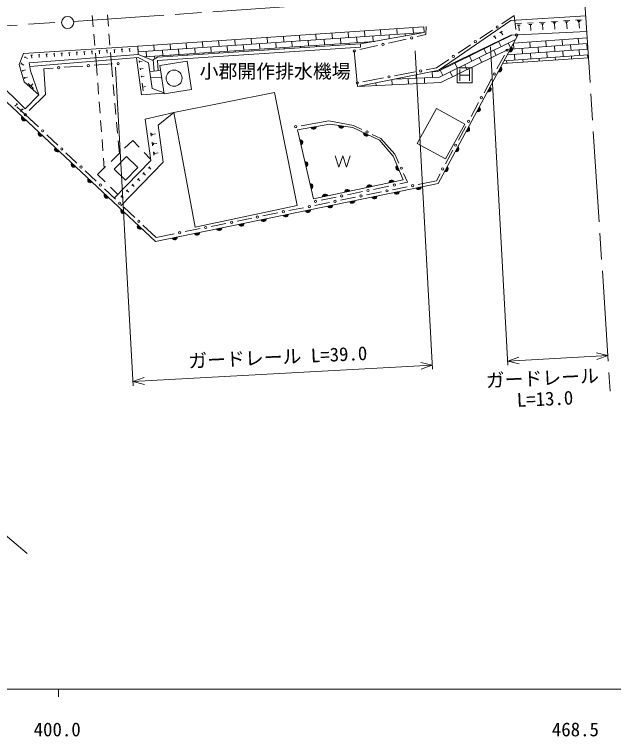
# Model space of a CAD drawing. Units: millimetres, scale not verified. Extents: x 40000 to 680000, y 20000 to 380000.
# Drawn here: x 462180 to 541555, y 198715 to 294396 of the extents above; entities that cross this region are included whole.
import ezdxf
from ezdxf.enums import TextEntityAlignment as Align

# ---------------------------------------------------------------- set-up
doc = ezdxf.new("R2010")
doc.units = ezdxf.units.MM
doc.header["$LTSCALE"] = 1000
doc.linetypes.add('CHAIN', pattern=[18.5, 12, -1.5, 3.5, -1.5])
for name, color, linetype, lineweight in [('M-BGD', 7, 'Continuous', 13), ('M-BMK', 2, 'CHAIN', 13), ('M-BMK-SRVR', 3, 'Continuous', 13), ('M-STR-HTXT', 7, 'Continuous', 13), ('M-STR-STR1', 1, 'Continuous', 13), ('M-TTL-BAND', 7, 'Continuous', 13)]:
    doc.layers.add(name, color=color, linetype=linetype, lineweight=lineweight)
doc.layers.add('M-BGD-HTXT', color=7, linetype='Continuous')
doc.styles.add('ＭＳ ゴシック', font='')
doc.styles.get('ＭＳ ゴシック').set_extended_font_data('MS Gothic')

msp = doc.modelspace()

# ---------------------------------------------------------------- linework, layer by layer
at = {"layer": 'M-BGD'}
for p, q in [((526761, 293168), (528386, 294266)), ((527948, 293593), (537861, 294215)), ((528386, 294266), (528599, 292419)), ((516708, 292788), (516687, 291720)), ((518465, 287052), (527948, 293593)), ((528594, 293132), (529355, 293180)), ((528796, 292954), (529176, 292978)), ((528986, 292966), (529034, 292205)), ((530144, 293229), (530923, 293278)), ((530351, 293047), (530741, 293071)), ((530546, 293059), (530595, 292280)), ((531712, 293328), (532510, 293378)), ((531924, 293141), (532323, 293166)), ((532124, 293153), (532174, 292355)), ((533299, 293428), (534116, 293479)), ((533510, 293338), (533918, 293364)), ((533619, 293243), (533823, 293255)), ((533721, 293249), (533772, 292432)), ((534905, 293528), (535741, 293581)), ((535121, 293437), (535539, 293463)), ((535232, 293339), (535441, 293352)), ((535336, 293346), (535389, 292510)), ((536530, 293630), (537385, 293684)), ((536750, 293537), (537178, 293564)), ((536864, 293437), (537078, 293450)), ((536971, 293443), (537024, 292588)), ((516416, 292761), (478510, 290206)), ((478553, 289457), (516444, 292012)), ((504252, 291941), (504302, 291193)), ((506397, 292086), (506448, 291338)), ((508542, 292231), (508593, 291482)), ((510687, 292375), (510738, 291627)), ((512833, 292520), (512883, 291771)), ((513956, 291844), (513976, 291545)), ((514978, 292664), (515028, 291916)), ((516101, 291988), (516105, 291923)), ((516445, 291983), (516416, 292761)), ((523860, 291209), (525518, 292329)), ((526478, 291971), (526791, 292187)), ((526635, 292079), (526904, 291689)), ((527964, 291653), (537996, 292134)), ((489236, 290929), (489287, 290181)), ((491381, 291074), (491432, 290325)), ((493526, 291218), (493577, 290470)), ((495671, 291363), (495722, 290615)), ((497817, 291508), (497867, 290759)), ((499962, 291652), (500012, 290904)), ((501085, 290976), (501135, 290228)), ((502107, 291797), (502157, 291048)), ((503230, 291121), (503280, 290372)), ((505375, 291265), (505425, 290517)), ((507520, 291410), (507571, 290662)), ((509665, 291555), (509716, 290806)), ((514060, 291123), (511731, 290593)), ((511810, 291699), (511846, 291168)), ((516687, 291720), (515522, 291455)), ((528081, 291659), (518294, 286841)), ((518465, 287052), (527964, 291653)), ((528553, 291055), (518484, 286099)), ((525667, 291412), (525873, 291554)), ((525770, 291483), (525948, 291225)), ((527281, 291265), (527259, 291311)), ((528306, 290595), (538052, 291281)), ((532595, 290897), (532648, 290149)), ((534740, 291048), (534793, 290300)), ((536885, 291199), (536938, 290451)), ((463388, 289206), (478510, 290206)), ((478510, 290206), (478574, 289082)), ((478510, 290206), (478561, 289458)), ((479395, 288762), (509868, 290817)), ((480656, 290351), (480706, 289602)), ((482801, 290495), (482851, 289747)), ((484946, 290640), (484996, 289892)), ((486069, 289964), (486119, 289216)), ((487091, 290784), (487141, 290036)), ((488214, 290108), (488264, 289360)), ((490359, 290253), (490410, 289505)), ((492504, 290398), (492555, 289649)), ((494649, 290542), (494700, 289794)), ((496794, 290687), (496845, 289939)), ((497917, 290011), (497930, 289831)), ((498940, 290832), (498990, 290083)), ((500063, 290156), (500075, 289971)), ((502208, 290300), (502220, 290111)), ((504353, 290445), (504366, 290252)), ((506498, 290589), (506511, 290392)), ((510268, 290260), (507939, 289730)), ((508643, 290734), (508652, 290601)), ((527944, 289919), (518674, 285357)), ((520960, 289251), (522617, 290370)), ((525352, 290315), (525324, 290374)), ((526648, 290117), (526317, 290790)), ((527944, 289919), (527613, 290592)), ((527887, 289813), (538101, 290533)), ((528306, 290595), (528359, 289847)), ((529431, 289922), (529484, 289174)), ((530451, 290746), (530504, 289998)), ((531576, 290073), (531629, 289325)), ((533721, 290224), (533773, 289476)), ((535865, 290375), (535918, 289627)), ((538010, 290526), (538063, 289778)), ((478574, 289082), (464130, 287988)), ((464352, 288996), (464552, 289009)), ((464452, 289002), (464478, 288603)), ((465350, 289062), (465550, 289075)), ((465450, 289068), (465476, 288669)), ((466348, 289128), (466548, 289141)), ((466448, 289134), (466474, 288735)), ((467346, 289194), (467545, 289207)), ((467446, 289200), (467472, 288801)), ((468344, 289260), (468543, 289273)), ((468443, 289266), (468470, 288867)), ((469341, 289326), (469541, 289339)), ((469441, 289332), (469468, 288933)), ((470339, 289392), (470539, 289405)), ((470439, 289398), (470465, 288999)), ((471337, 289457), (471537, 289471)), ((471437, 289464), (471463, 289065)), ((472335, 289523), (472534, 289537)), ((472435, 289530), (472461, 289131)), ((473333, 289589), (473532, 289603)), ((473432, 289596), (473459, 289197)), ((474331, 289655), (474530, 289669)), ((474430, 289662), (474457, 289263)), ((475328, 289721), (475528, 289735)), ((475428, 289728), (475455, 289329)), ((476326, 289787), (476526, 289800)), ((476426, 289794), (476452, 289395)), ((477324, 289853), (477524, 289866)), ((477424, 289860), (477450, 289461)), ((479633, 289530), (479684, 288782)), ((481779, 289675), (481829, 288926)), ((482902, 288999), (482912, 288849)), ((483924, 289819), (483974, 289071)), ((485047, 289143), (485057, 288990)), ((487192, 289288), (487202, 289130)), ((489337, 289432), (489348, 289270)), ((491482, 289577), (491493, 289410)), ((493627, 289722), (493639, 289550)), ((495772, 289866), (495784, 289691)), ((507208, 289564), (507646, 284867)), ((523423, 289366), (523389, 289437)), ((524719, 289168), (524388, 289841)), ((526015, 288970), (525684, 289643)), ((526099, 287172), (527087, 288999)), ((527049, 288251), (538199, 289036)), ((527468, 289032), (538150, 289784)), ((528412, 289098), (528464, 288350)), ((530556, 289250), (530609, 288501)), ((532701, 289401), (532754, 288652)), ((534846, 289552), (534898, 288804)), ((536990, 289703), (537043, 288955)), ((538115, 289030), (538141, 288659)), ((463519, 288667), (463618, 288840)), ((463568, 288753), (463915, 288554)), ((478342, 288650), (479028, 283749)), ((478727, 288049), (478700, 288247)), ((478713, 288148), (479110, 288201)), ((480670, 286900), (480547, 288394)), ((480756, 288854), (480779, 288525)), ((518092, 287314), (519717, 288411)), ((521494, 288417), (521453, 288500)), ((522790, 288218), (522459, 288891)), ((524086, 288020), (523755, 288693)), ((526862, 287900), (538223, 288665)), ((527392, 288275), (527416, 287938)), ((529537, 288426), (529561, 288082)), ((531681, 288577), (531706, 288226)), ((533826, 288728), (533851, 288371)), ((535971, 288879), (535996, 288515)), ((463020, 287800), (463120, 287973)), ((463070, 287886), (463417, 287687)), ((463242, 286937), (463627, 287046)), ((466070, 287203), (467291, 287287)), ((466294, 283792), (466070, 287203)), ((468788, 287391), (471231, 287559)), ((472727, 287663), (475171, 287831)), ((478861, 287058), (478834, 287256)), ((478847, 287157), (479244, 287211)), ((516731, 287057), (518092, 287314)), ((518247, 286947), (518465, 287052)), ((519565, 287467), (519518, 287563)), ((520861, 287269), (520530, 287942)), ((520832, 285343), (520832, 287343)), ((520832, 287343), (522832, 287343)), ((521207, 287093), (521207, 285593)), ((522157, 287071), (521826, 287744)), ((522457, 287093), (522457, 285593)), ((522832, 287343), (522832, 285343)), ((463269, 286840), (463214, 287033)), ((478995, 286067), (478968, 286265)), ((478981, 286166), (479378, 286220)), ((480099, 286857), (481534, 286964)), ((507646, 284867), (518247, 286947)), ((512535, 286266), (515257, 286779)), ((518484, 286099), (512591, 285838)), ((515419, 285963), (515400, 286389)), ((517567, 286058), (517534, 286807)), ((518294, 286841), (517536, 286808)), ((518932, 286320), (518601, 286992)), ((520228, 286121), (519897, 286794)), ((521207, 286343), (522457, 286343)), ((463541, 285878), (463487, 286071)), ((463514, 285975), (463899, 286083)), ((464725, 284577), (463983, 285248)), ((464354, 284912), (464622, 285209)), ((479236, 284283), (479102, 285274)), ((480225, 286015), (481676, 286056)), ((518674, 285357), (507646, 284867)), ((508339, 285475), (511061, 285988)), ((510083, 284976), (510066, 285342)), ((512231, 285071), (512200, 285761)), ((513271, 285868), (513267, 285970)), ((514378, 285166), (514345, 285915)), ((516526, 285261), (516493, 286011)), ((522832, 285343), (520832, 285343)), ((524396, 284025), (525385, 285853)), ((479169, 284779), (479565, 284832)), ((507935, 284880), (507933, 284924)), ((465405, 283724), (463612, 281888)), ((464146, 281654), (466294, 283792)), ((482004, 283963), (479028, 283749)), ((462525, 282524), (462246, 282237)), ((462453, 282594), (462597, 282455)), ((522693, 280879), (523682, 282706)), ((462515, 282138), (463615, 281125)), ((463243, 281829), (462965, 281541)), ((463171, 281898), (463315, 281759)), ((479499, 280528), (483289, 281392)), ((483289, 281392), (481226, 279720)), ((463615, 281125), (465361, 279484)), ((500173, 279658), (503817, 280312)), ((503817, 280312), (507084, 279698)), ((507084, 279698), (508224, 279155)), ((520991, 277733), (521980, 279560)), ((466455, 278457), (467912, 277088)), ((480314, 278254), (480249, 278727)), ((480416, 278388), (480384, 278625)), ((480400, 278507), (480874, 278571)), ((509578, 278509), (510717, 277966)), ((476781, 276655), (477843, 277680)), ((477843, 277680), (478687, 276807)), ((510717, 277966), (512598, 275893)), ((480486, 276994), (480422, 277463)), ((480588, 277127), (480555, 277362)), ((480571, 277245), (481041, 277309)), ((469006, 276061), (470463, 274691)), ((474981, 274920), (476061, 275961)), ((479381, 276088), (480225, 275214)), ((480658, 275738), (480594, 276203)), ((480758, 275870), (480726, 276103)), ((480742, 275986), (481208, 276050)), ((504675, 275676), (505175, 274176)), ((505175, 274176), (505675, 275676)), ((505675, 275676), (506175, 274176)), ((506175, 274176), (506675, 275676)), ((512598, 275893), (513125, 274708)), ((519288, 274587), (520277, 276414)), ((471557, 273664), (473014, 272295)), ((473199, 273201), (474262, 274226)), ((479937, 274015), (480118, 274202)), ((480027, 274109), (480261, 273883)), ((474186, 272220), (473199, 273201)), ((479201, 273253), (479382, 273440)), ((479291, 273346), (479525, 273121)), ((513734, 273337), (514260, 272152)), ((518080, 272354), (518574, 273267)), ((477730, 271728), (477910, 271915)), ((477820, 271822), (478053, 271597)), ((478465, 272491), (478646, 272677)), ((478555, 272584), (478789, 272359)), ((514260, 272152), (513252, 271943)), ((515690, 271870), (518080, 272354)), ((474108, 271268), (475565, 269899)), ((475881, 270533), (474895, 271514)), ((476994, 270966), (477174, 271153)), ((477084, 271060), (477317, 270835)), ((508300, 270918), (506284, 270501)), ((508829, 270480), (510789, 270877)), ((511784, 271639), (509768, 271222)), ((512259, 271175), (514220, 271572)), ((476259, 270204), (476439, 270391)), ((476349, 270298), (476582, 270073)), ((504816, 270197), (502800, 269780)), ((505399, 269785), (507359, 270182)), ((476659, 268872), (478116, 267502)), ((501968, 269091), (503929, 269488)), ((495108, 267701), (497068, 268098)), ((498538, 268396), (500498, 268793)), ((491677, 267006), (493638, 267403)), ((479210, 266475), (480956, 264835)), ((484817, 265617), (486777, 266014)), ((488247, 266311), (490207, 266708)), ((480956, 264835), (483346, 265319))]:
    msp.add_line(p, q, dxfattribs=at)
for points in [[(478574, 289082), (480463, 288346), (481150, 288734), (508037, 290492), (516445, 291983)], [(454792, 288695), (480850, 264314), (518340, 272005), (528869, 291645)], [(481214, 286940), (481127, 288279), (508029, 290073), (508037, 290492)], [(463388, 289206), (462818, 287783), (463473, 285470), (465405, 283724)], [(463612, 281888), (459748, 285630), (458990, 286494), (458590, 287839), (458539, 288939)], [(464204, 287477), (478580, 288670), (479933, 287967), (480437, 284596), (481996, 284010)], [(465405, 283724), (464286, 286913), (464130, 287988)], [(475410, 270045), (480246, 275056), (479499, 280528)], [(481226, 279720), (481873, 274833), (476284, 269045)], [(399074, 223294), (404067, 227307), (420935, 227307), (420935, 228207), (421512, 228207), (421512, 227161), (458874, 227160), (463869, 222979)]]:
    msp.add_lwpolyline(points, dxfattribs=at)
for points in [[(481432, 287617), (482014, 283896), (485636, 284462), (485053, 288184)], [(483289, 281392), (496621, 284069), (499632, 269073), (486104, 266189)], [(521839, 279878), (519278, 275246), (515555, 277306), (518116, 281937)], [(501811, 269976), (499694, 279122), (503958, 279858), (507000, 279421), (510539, 277734), (512359, 275610), (513672, 272461)], [(475398, 273887), (477014, 275560), (478507, 274117), (476891, 272445)]]:
    msp.add_lwpolyline(points, close=True, dxfattribs=at)
for centre, radius in [((526139, 292749), 150), ((514791, 291289), 150), ((523239, 290790), 150), ((528685, 291674), 150), ((511000, 290427), 150), ((507208, 289564), 150), ((520338, 288831), 150), ((527444, 289659), 150), ((475919, 287883), 150), ((468040, 287339), 150), ((471979, 287611), 150), ((515994, 286918), 150), ((483332, 285950), 1068), ((511798, 286127), 150), ((525742, 286512), 150), ((507602, 285336), 150), ((524039, 283366), 150), ((463615, 281125), 150), ((522337, 280220), 150), ((499435, 279526), 150), ((465908, 278971), 150), ((508901, 278832), 150), ((468459, 276574), 150), ((520634, 277073), 150), ((471010, 274178), 150), ((513429, 274023), 150), ((518931, 273927), 150), ((473561, 271782), 150), ((512518, 271791), 150), ((514955, 271721), 150), ((509034, 271070), 150), ((511524, 271026), 150), ((505550, 270349), 150), ((508094, 270331), 150), ((476112, 269385), 150), ((501233, 268942), 150), ((502066, 269628), 150), ((504664, 269636), 150), ((497803, 268247), 150), ((478663, 266989), 150), ((490942, 266857), 150), ((494373, 267552), 150), ((487512, 266163), 150), ((484082, 265468), 150)]:
    msp.add_circle(centre, radius, dxfattribs=at)
for centre, radius, start, end in [((527809, 289783), 354, 250.60051, 53.00569), ((527809, 289783), 283, 252.82455, 50.78165), ((527809, 289783), 212, 256.57088, 47.03533), ((527809, 289783), 142, 264.28261, 39.3236), ((527809, 289783), 100, 274.60027, 29.00594), ((526392, 287139), 354, 250.60051, 53.00569), ((526392, 287139), 283, 252.82455, 50.78165), ((526392, 287139), 212, 256.57088, 47.03533), ((526392, 287139), 142, 264.28261, 39.3236), ((526392, 287139), 100, 274.60027, 29.00594), ((524974, 284495), 354, 250.60051, 53.00569), ((524974, 284495), 283, 252.82455, 50.78165), ((524974, 284495), 212, 256.57088, 47.03533), ((524974, 284495), 142, 264.28261, 39.3236), ((524974, 284495), 100, 274.60027, 29.00594), ((523557, 281851), 354, 250.60051, 53.00569), ((523557, 281851), 283, 252.82455, 50.78165), ((523557, 281851), 212, 256.57088, 47.03533), ((523557, 281851), 142, 264.28261, 39.3236), ((523557, 281851), 100, 274.60027, 29.00594), ((463477, 280643), 354, 145.70157, 308.10675), ((463477, 280643), 283, 147.92561, 305.88271), ((463477, 280643), 212, 151.67194, 302.13639), ((463477, 280643), 142, 159.38367, 294.42466), ((463477, 280643), 100, 169.70133, 284.10699), ((501817, 279543), 354, 198.59663, 1.0018), ((501817, 279543), 283, 200.82067, 358.77777), ((501817, 279543), 212, 204.56699, 355.03144), ((501817, 279543), 142, 212.27872, 347.31971), ((501817, 279543), 100, 222.59638, 337.00205), ((505487, 279693), 354, 180.61103, 343.0162), ((505487, 279693), 283, 182.83506, 340.79217), ((505487, 279693), 212, 186.58139, 337.04584), ((505487, 279693), 142, 194.29312, 329.33411), ((505487, 279693), 100, 204.61078, 319.01645), ((522139, 279207), 354, 250.60051, 53.00569), ((522139, 279207), 283, 252.82455, 50.78165), ((465667, 278594), 354, 145.70157, 308.10675), ((465667, 278594), 283, 147.92561, 305.88271), ((465667, 278594), 212, 151.67194, 302.13639), ((465667, 278594), 142, 159.38367, 294.42466), ((465667, 278594), 100, 169.70133, 284.10699), ((508793, 278626), 354, 163.31394, 325.71912), ((508793, 278626), 283, 165.53798, 323.49508), ((508793, 278626), 212, 169.28431, 319.74876), ((508793, 278626), 142, 176.99604, 312.03703), ((508793, 278626), 100, 187.3137, 301.71936), ((522139, 279207), 212, 256.57088, 47.03533), ((522139, 279207), 142, 264.28261, 39.3236), ((522139, 279207), 100, 274.60027, 29.00594), ((500023, 277459), 354, 291.83028, 94.23546), ((500023, 277459), 283, 294.05432, 92.01142), ((500023, 277459), 212, 297.80064, 88.26509), ((500023, 277459), 142, 305.51237, 80.55336), ((500023, 277459), 100, 315.83003, 70.2357), ((467858, 276544), 354, 145.70157, 308.10675), ((467858, 276544), 283, 147.92561, 305.88271), ((467858, 276544), 212, 151.67194, 302.13639), ((467858, 276544), 142, 159.38367, 294.42466), ((467858, 276544), 100, 169.70133, 284.10699), ((520722, 276563), 354, 250.60051, 53.00569), ((520722, 276563), 283, 252.82455, 50.78165), ((520722, 276563), 212, 256.57088, 47.03533), ((520722, 276563), 142, 264.28261, 39.3236), ((520722, 276563), 100, 274.60027, 29.00594), ((470049, 274494), 354, 145.70157, 308.10675), ((470049, 274494), 283, 147.92561, 305.88271), ((500700, 274536), 354, 291.83028, 94.23546), ((500700, 274536), 283, 294.05432, 92.01142), ((500700, 274536), 212, 297.80064, 88.26509), ((500700, 274536), 142, 305.51237, 80.55336), ((500700, 274536), 100, 315.83003, 70.2357), ((470049, 274494), 212, 151.67194, 302.13639), ((470049, 274494), 142, 159.38367, 294.42466), ((470049, 274494), 100, 169.70133, 284.10699), ((513065, 274056), 354, 121.43107, 283.83624), ((513065, 274056), 283, 123.6551, 281.6122), ((513065, 274056), 212, 127.40143, 277.86588), ((513065, 274056), 142, 135.11316, 270.15415), ((513065, 274056), 100, 145.43082, 259.83649), ((519304, 273919), 354, 250.60051, 53.00569), ((519304, 273919), 283, 252.82455, 50.78165), ((519304, 273919), 212, 256.57088, 47.03533), ((519304, 273919), 142, 264.28261, 39.3236), ((519304, 273919), 100, 274.60027, 29.00594), ((472239, 272445), 354, 145.70157, 308.10675), ((472239, 272445), 283, 147.92561, 305.88271), ((472239, 272445), 212, 151.67194, 302.13639), ((472239, 272445), 142, 159.38367, 294.42466), ((472239, 272445), 100, 169.70133, 284.10699), ((501376, 271614), 354, 291.83028, 94.23546), ((501376, 271614), 283, 294.05432, 92.01142), ((501376, 271614), 212, 297.80064, 88.26509), ((501376, 271614), 142, 305.51237, 80.55336), ((509221, 271473), 354, 20.63192, 183.0371), ((509221, 271473), 283, 22.85596, 180.81306), ((512157, 272088), 354, 20.63192, 183.0371), ((512157, 272088), 283, 22.85596, 180.81306), ((512157, 272088), 212, 26.60228, 177.06673), ((512157, 272088), 142, 34.31401, 169.355), ((512157, 272088), 100, 44.63168, 159.03734), ((501376, 271614), 100, 315.83003, 70.2357), ((506284, 270858), 354, 20.63192, 183.0371), ((506284, 270858), 283, 22.85596, 180.81306), ((506284, 270858), 212, 26.60228, 177.06673), ((506284, 270858), 142, 34.31401, 169.355), ((506284, 270858), 100, 44.63168, 159.03734), ((509221, 271473), 212, 26.60228, 177.06673), ((509221, 271473), 142, 34.31401, 169.355), ((509221, 271473), 100, 44.63168, 159.03734), ((512808, 270926), 354, 200.39078, 2.79596), ((512808, 270926), 283, 202.61482, 0.57192), ((512808, 270926), 212, 206.36114, 356.82559), ((512808, 270926), 142, 214.07287, 349.11386), ((512808, 270926), 100, 224.39054, 338.7962), ((515747, 271529), 354, 200.39078, 2.79596), ((515747, 271529), 283, 202.61482, 0.57192), ((515747, 271529), 212, 206.36114, 356.82559), ((515747, 271529), 142, 214.07287, 349.11386), ((515747, 271529), 100, 224.39054, 338.7962), ((474430, 270395), 354, 145.70157, 308.10675), ((474430, 270395), 283, 147.92561, 305.88271), ((474430, 270395), 212, 151.67194, 302.13639), ((474430, 270395), 142, 159.38367, 294.42466), ((474430, 270395), 100, 169.70133, 284.10699), ((503348, 270242), 354, 20.63192, 183.0371), ((503348, 270242), 283, 22.85596, 180.81306), ((503348, 270242), 212, 26.60228, 177.06673), ((503348, 270242), 142, 34.31401, 169.355), ((503348, 270242), 100, 44.63168, 159.03734), ((509870, 270323), 354, 200.39078, 2.79596), ((509870, 270323), 283, 202.61482, 0.57192), ((509870, 270323), 212, 206.36114, 356.82559), ((509870, 270323), 142, 214.07287, 349.11386), ((509870, 270323), 100, 224.39054, 338.7962), ((503992, 269117), 354, 200.39078, 2.79596), ((503992, 269117), 283, 202.61482, 0.57192), ((503992, 269117), 212, 206.36114, 356.82559), ((503992, 269117), 142, 214.07287, 349.11386), ((503992, 269117), 100, 224.39054, 338.7962), ((506931, 269720), 354, 200.39078, 2.79596), ((506931, 269720), 283, 202.61482, 0.57192), ((506931, 269720), 212, 206.36114, 356.82559), ((506931, 269720), 142, 214.07287, 349.11386), ((506931, 269720), 100, 224.39054, 338.7962), ((476620, 268345), 354, 145.70157, 308.10675), ((476620, 268345), 283, 147.92561, 305.88271), ((476620, 268345), 212, 151.67194, 302.13639), ((476620, 268345), 142, 159.38367, 294.42466), ((476620, 268345), 100, 169.70133, 284.10699), ((498114, 267911), 354, 200.39078, 2.79596), ((498114, 267911), 283, 202.61482, 0.57192), ((501053, 268514), 354, 200.39078, 2.79596), ((501053, 268514), 283, 202.61482, 0.57192), ((501053, 268514), 212, 206.36114, 356.82559), ((501053, 268514), 142, 214.07287, 349.11386), ((501053, 268514), 100, 224.39054, 338.7962), ((495176, 267308), 354, 200.39078, 2.79596), ((495176, 267308), 283, 202.61482, 0.57192), ((495176, 267308), 212, 206.36114, 356.82559), ((495176, 267308), 142, 214.07287, 349.11386), ((495176, 267308), 100, 224.39054, 338.7962), ((498114, 267911), 212, 206.36114, 356.82559), ((498114, 267911), 142, 214.07287, 349.11386), ((498114, 267911), 100, 224.39054, 338.7962), ((478811, 266296), 354, 145.70157, 308.10675), ((478811, 266296), 283, 147.92561, 305.88271), ((478811, 266296), 212, 151.67194, 302.13639), ((478811, 266296), 142, 159.38367, 294.42466), ((478811, 266296), 100, 169.70133, 284.10699), ((489298, 266103), 354, 200.39078, 2.79596), ((489298, 266103), 283, 202.61482, 0.57192), ((489298, 266103), 212, 206.36114, 356.82559), ((489298, 266103), 142, 214.07287, 349.11386), ((489298, 266103), 100, 224.39054, 338.7962), ((492237, 266705), 354, 200.39078, 2.79596), ((492237, 266705), 283, 202.61482, 0.57192), ((492237, 266705), 212, 206.36114, 356.82559), ((492237, 266705), 142, 214.07287, 349.11386), ((492237, 266705), 100, 224.39054, 338.7962), ((486359, 265500), 354, 200.39078, 2.79596), ((486359, 265500), 283, 202.61482, 0.57192), ((486359, 265500), 212, 206.36114, 356.82559), ((486359, 265500), 142, 214.07287, 349.11386), ((486359, 265500), 100, 224.39054, 338.7962), ((483420, 264897), 354, 200.39078, 2.79596), ((483420, 264897), 283, 202.61482, 0.57192), ((483420, 264897), 212, 206.36114, 356.82559), ((483420, 264897), 142, 214.07287, 349.11386), ((483420, 264897), 100, 224.39054, 338.7962)]:
    msp.add_arc(centre, radius, start, end, dxfattribs=at)
at = {"layer": 'M-BMK'}
for p, q in [((470013, 293480), (536825, 298062)), ((537656, 297349), (541110, 244487))]:
    msp.add_line(p, q, dxfattribs=at)
msp.add_lwpolyline([(370412, 286961), (413624, 289854), (468427, 293368)], dxfattribs=at)
at = {"layer": 'M-BMK-SRVR'}
msp.add_circle((469226, 293331), 800, dxfattribs=at)
at = {"layer": 'M-STR-HTXT'}
for p, q in [((527563, 247925), (525247, 290113)), ((517572, 247376), (515256, 289565)), ((477906, 245199), (475590, 287388)), ((527533, 248464), (540803, 249191)), ((527533, 248464), (529006, 248995)), ((540803, 249191), (539280, 249559)), ((540803, 249191), (539330, 248660)), ((477876, 245742), (517542, 247916)), ((517542, 247916), (516020, 248283)), ((517542, 247916), (516069, 247385)), ((527533, 248464), (529055, 248097)), ((477876, 245742), (479349, 246273)), ((477876, 245742), (479399, 245374))]:
    msp.add_line(p, q, dxfattribs=at)
at = {"layer": 'M-STR-STR1'}
for p, q in [((472477, 294266), (472607, 292771)), ((474619, 292837), (474498, 294333)), ((474820, 290345), (474699, 291841)), ((472693, 291775), (472822, 290281)), ((472909, 289284), (473050, 287646)), ((475027, 287788), (474900, 289349)), ((473050, 287646), (473150, 286310)), ((475176, 286118), (475027, 287788)), ((473224, 285312), (473335, 283817)), ((475398, 283628), (475265, 285122)), ((473409, 282819), (473521, 281324)), ((475621, 281137), (475487, 282631)), ((473595, 280326), (473706, 278830)), ((475844, 278647), (475710, 280141)), ((473780, 277833), (473892, 276337)), ((476082, 275981), (475933, 277651)), ((473966, 275340), (474065, 274003))]:
    msp.add_line(p, q, dxfattribs=at)
at = {"layer": 'M-TTL-BAND'}
for p, q in [((40000, 205000), (579000, 205000)), ((468000, 205000), (468000, 204000))]:
    msp.add_line(p, q, dxfattribs=at)

# ---------------------------------------------------------------- texts
at = {"layer": 'M-BGD-HTXT', "style": 'ＭＳ ゴシック'}
msp.add_text('小郡開作排水機場', height=1833, dxfattribs=at).set_placement((496717, 286869), align=Align.MIDDLE_CENTER)
at = {"layer": 'M-STR-HTXT', "style": 'ＭＳ ゴシック'}
for s, p in [('ガードレール L=39.0', (497065, 249000)), ('ガードレール', (532114, 246214)), (' L=13.0', (531848, 243446))]:
    msp.add_text(s, height=1833, rotation=2.561, dxfattribs=at).set_placement(p, align=Align.MIDDLE_CENTER)
at = {"layer": 'M-TTL-BAND', "style": 'ＭＳ ゴシック'}
for s, p in [('400.0', (467844, 198195)), ('468.5', (536500, 198195))]:
    msp.add_text(s, height=1833, dxfattribs=at).set_placement(p, align=Align.BOTTOM_CENTER)

doc.saveas('drawing.dxf')
